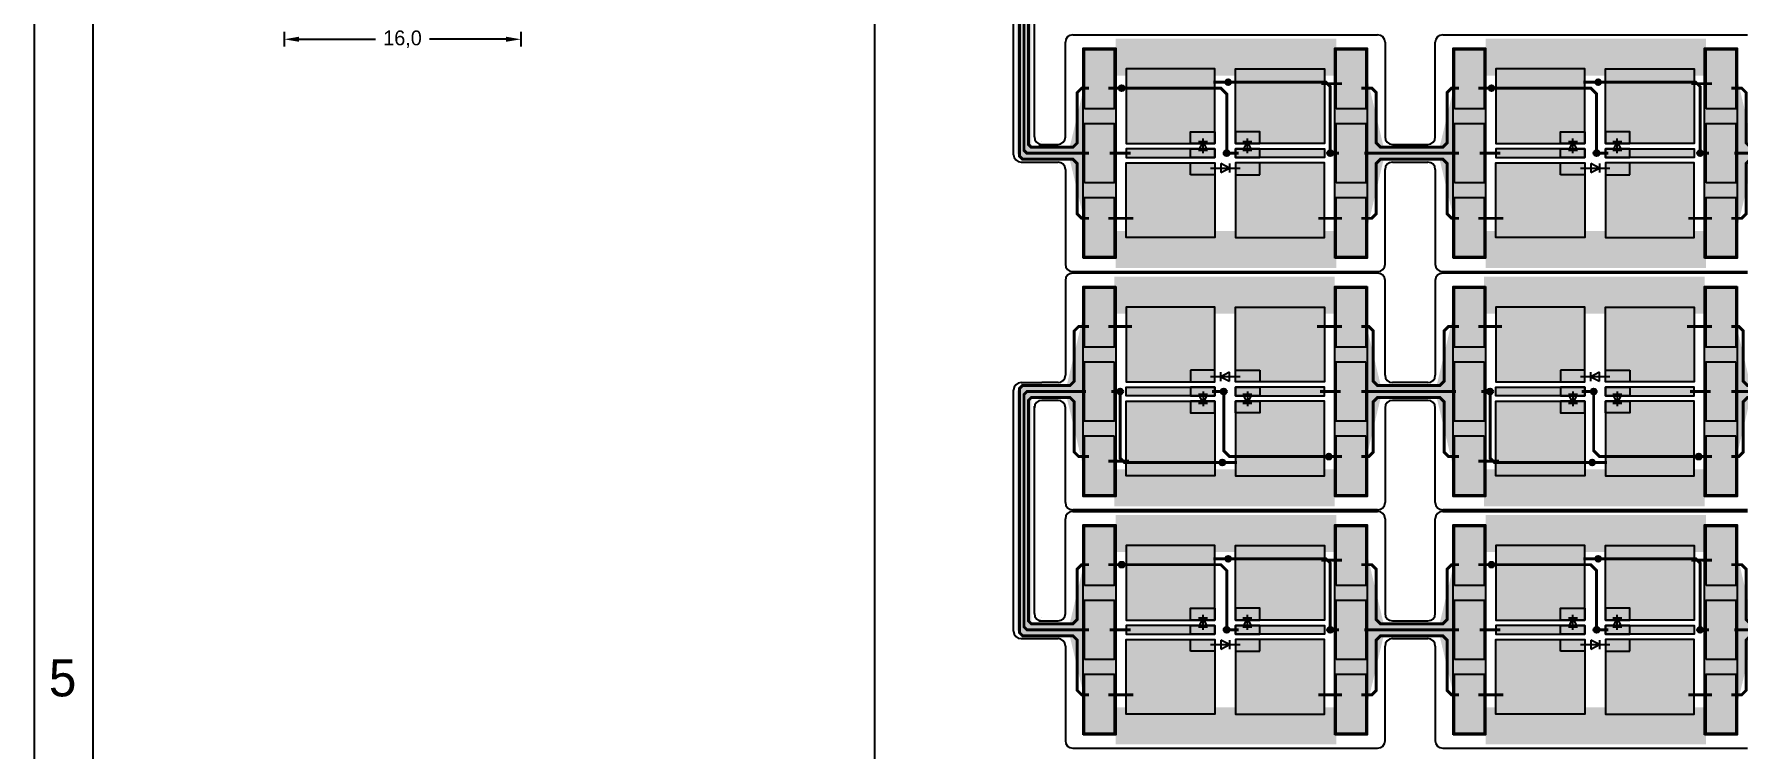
# Model space of a CAD drawing. Extents: x 1822 to 2392, y 725 to 1125.
# Drawn here: x 1822.2 to 1937.3, y 917.7 to 966 of the extents above; entities that cross this region are included whole.
import ezdxf

# ---------------------------------------------------------------- set-up
doc = ezdxf.new("R2010")
doc.units = 0
doc.header["$LTSCALE"] = 0.2
doc.layers.get('0').update_dxf_attribs({"linetype": 'CONTINUOUS'})
doc.layers.get('Defpoints').update_dxf_attribs({"linetype": 'CONTINUOUS'})
for name, color, linetype in [('Bemassung', 5, 'CONTINUOUS'), ('BS', 1, 'CONTINUOUS'), ('Durchsteiger', 3, 'CONTINUOUS'), ('LED', 7, 'CONTINUOUS'), ('LS', 5, 'CONTINUOUS'), ('Rand', 6, 'CONTINUOUS')]:
    doc.layers.add(name, color=color, linetype=linetype)
doc.dimstyles.get("Standard").update_dxf_attribs({"dimtxt": 1, "dimasz": 1, "dimexe": 0.5, "dimexo": 0.2, "dimgap": 0.5, "dimtad": 0, "dimdec": 1, "dimzin": 0, "dimtxsty": 'Standard', "dimcen": 0.2, "dimadec": 1, "dimazin": 0, "dimtfac": 1, "dimtdec": 1, "dimtofl": 0, "dimtmove": 0, "dimatfit": 3, "dimfxl": 0, "dimtolj": 1, "dimtzin": 0, "dimarcsym": 0})

# ---------------------------------------------------------------- blocks, each defined once
blk = doc.blocks.new('*D15')
at = {"layer": 'Bemassung', "color": 0, "lineweight": -2}
for p, q in [((1839.1, 966.1), (1839.1, 965.1)), ((1840.1, 965.6), (1845.27, 965.6)), ((1854.1, 965.6), (1848.93, 965.6)), ((1855.1, 966.1), (1855.1, 965.1))]:
    blk.add_line(p, q, dxfattribs=at)
at = {"layer": 'Bemassung', "color": 0}
for points in [[(1840.1, 965.77), (1840.1, 965.43), (1839.1, 965.6)], [(1854.1, 965.77), (1854.1, 965.43), (1855.1, 965.6)]]:
    blk.add_solid(points, dxfattribs=at)
at = {"layer": 'Defpoints', "color": 0}
for p in [(1839.1, 966.3), (1855.1, 966.3), (1855.1, 965.6)]:
    blk.add_point(p, dxfattribs=at)
at = {"layer": 'Bemassung', "color": 0, "insert": (1847.1, 965.6), "char_height": 1, "attachment_point": 5}
blk.add_mtext('\\A1;16,0', dxfattribs=at)
blk = doc.blocks.new('A2Q')
blk.add_line((4, 4), (4, 400))
blk.add_lwpolyline([(0, 0), (570, 0), (570, 400), (0, 400)], close=True)
blk.add_text('5', height=2.5).set_placement((1, 196))

msp = doc.modelspace()

# ---------------------------------------------------------------- hatches: boundary and pattern name
at = {"layer": 'BS'}
h = msp.add_hatch(color=256, dxfattribs=at)
h.paths.add_polyline_path([(1895.2, 964.9), (1893.2, 964.9), (1893.2, 960.9), (1895.2, 960.9)])
h.paths.add_polyline_path([(1895.2, 959.9), (1893.2, 959.9), (1893.2, 955.9), (1895.2, 955.9)])
h.paths.add_polyline_path([(1895.2, 954.9), (1893.2, 954.9), (1893.2, 950.9), (1895.2, 950.9)])
h = msp.add_hatch(color=256, dxfattribs=at)
h.paths.add_polyline_path([(1912.2, 964.9), (1910.2, 964.9), (1910.2, 960.9), (1912.2, 960.9)])
h.paths.add_polyline_path([(1912.2, 959.9), (1910.2, 959.9), (1910.2, 955.9), (1912.2, 955.9)])
h.paths.add_polyline_path([(1912.2, 954.9), (1910.2, 954.9), (1910.2, 950.9), (1912.2, 950.9)])
h = msp.add_hatch(color=256, dxfattribs=at)
h.paths.add_polyline_path([(1920.2, 964.9), (1918.2, 964.9), (1918.2, 960.9), (1920.2, 960.9)])
h.paths.add_polyline_path([(1920.2, 959.9), (1918.2, 959.9), (1918.2, 955.9), (1920.2, 955.9)])
h.paths.add_polyline_path([(1920.2, 954.9), (1918.2, 954.9), (1918.2, 950.9), (1920.2, 950.9)])
h = msp.add_hatch(color=256, dxfattribs=at)
h.paths.add_polyline_path([(1937.2, 964.9), (1935.2, 964.9), (1935.2, 960.9), (1937.2, 960.9)])
h.paths.add_polyline_path([(1937.2, 959.9), (1935.2, 959.9), (1935.2, 955.9), (1937.2, 955.9)])
h.paths.add_polyline_path([(1937.2, 954.9), (1935.2, 954.9), (1935.2, 950.9), (1937.2, 950.9)])
h = msp.add_hatch(color=256, dxfattribs=at)
h.paths.add_polyline_path([(1896, 963.6), (1896, 958.55), (1900.35, 958.55), (1900.35, 959.35), (1902, 959.35), (1902, 963.6)])
h.paths.add_polyline_path([(1896, 958.2), (1896, 957.6), (1900.35, 957.6), (1900.35, 958.2)])
h.paths.add_polyline_path([(1896, 957.25), (1896, 952.2), (1902, 952.2), (1902, 956.45), (1900.35, 956.45), (1900.35, 957.25)])
h.paths.add_polyline_path([(1905.05, 957.25), (1905.05, 956.45), (1903.4, 956.45), (1903.4, 952.2), (1909.4, 952.2), (1909.4, 957.25)])
h.paths.add_polyline_path([(1905.05, 958.2), (1905.05, 957.6), (1909.4, 957.6), (1909.4, 958.2)])
h.paths.add_polyline_path([(1903.4, 963.6), (1903.4, 959.35), (1905.05, 959.35), (1905.05, 958.55), (1909.4, 958.55), (1909.4, 963.6)])
h.paths.add_polyline_path([(1903.4, 959.35), (1903.4, 958.55), (1904.12, 958.55), (1904.2, 958.7), (1904.28, 958.55), (1905.05, 958.55), (1905.05, 959.35)], flags=17)
h.paths.add_polyline_path([(1903.4, 958.2), (1903.4, 957.6), (1905.05, 957.6), (1905.05, 958.2), (1904.45, 958.2), (1904.5, 958.1), (1903.9, 958.1), (1903.95, 958.2)])
h.paths.add_polyline_path([(1903.4, 957.25), (1903.4, 956.45), (1905.05, 956.45), (1905.05, 957.25)], flags=17)
h.paths.add_polyline_path([(1900.35, 957.25), (1900.35, 956.45), (1902, 956.45), (1902, 957.25)], flags=16)
h.paths.add_polyline_path([(1900.35, 958.2), (1900.35, 957.6), (1902, 957.6), (1902, 958.2), (1901.45, 958.2), (1901.5, 958.1), (1900.9, 958.1), (1900.95, 958.2)])
h.paths.add_polyline_path([(1900.35, 959.35), (1900.35, 958.55), (1901.12, 958.55), (1901.2, 958.7), (1901.28, 958.55), (1902, 958.55), (1902, 959.35)], flags=17)
h = msp.add_hatch(color=256, dxfattribs=at)
h.paths.add_polyline_path([(1921, 963.6), (1921, 958.55), (1925.35, 958.55), (1925.35, 959.35), (1927, 959.35), (1927, 963.6)])
h.paths.add_polyline_path([(1921, 958.2), (1921, 957.6), (1925.35, 957.6), (1925.35, 958.2)])
h.paths.add_polyline_path([(1921, 957.25), (1921, 952.2), (1927, 952.2), (1927, 956.45), (1925.35, 956.45), (1925.35, 957.25)])
h.paths.add_polyline_path([(1930.05, 957.25), (1930.05, 956.45), (1928.4, 956.45), (1928.4, 952.2), (1934.4, 952.2), (1934.4, 957.25)])
h.paths.add_polyline_path([(1930.05, 958.2), (1930.05, 957.6), (1934.4, 957.6), (1934.4, 958.2)])
h.paths.add_polyline_path([(1928.4, 963.6), (1928.4, 959.35), (1930.05, 959.35), (1930.05, 958.55), (1934.4, 958.55), (1934.4, 963.6)])
h.paths.add_polyline_path([(1928.4, 959.35), (1928.4, 958.55), (1929.12, 958.55), (1929.2, 958.7), (1929.28, 958.55), (1930.05, 958.55), (1930.05, 959.35)], flags=17)
h.paths.add_polyline_path([(1928.4, 958.2), (1928.4, 957.6), (1930.05, 957.6), (1930.05, 958.2), (1929.45, 958.2), (1929.5, 958.1), (1928.9, 958.1), (1928.95, 958.2)])
h.paths.add_polyline_path([(1928.4, 957.25), (1928.4, 956.45), (1930.05, 956.45), (1930.05, 957.25)], flags=17)
h.paths.add_polyline_path([(1925.35, 957.25), (1925.35, 956.45), (1927, 956.45), (1927, 957.25)], flags=16)
h.paths.add_polyline_path([(1925.35, 958.2), (1925.35, 957.6), (1927, 957.6), (1927, 958.2), (1926.45, 958.2), (1926.5, 958.1), (1925.9, 958.1), (1925.95, 958.2)])
h.paths.add_polyline_path([(1925.35, 959.35), (1925.35, 958.55), (1926.12, 958.55), (1926.2, 958.7), (1926.28, 958.55), (1927, 958.55), (1927, 959.35)], flags=17)
h = msp.add_hatch(color=256, dxfattribs=at)
h.paths.add_polyline_path([(1893.2, 934.8), (1895.2, 934.8), (1895.2, 938.8), (1893.2, 938.8)])
h.paths.add_polyline_path([(1893.2, 939.8), (1895.2, 939.8), (1895.2, 943.8), (1893.2, 943.8)])
h.paths.add_polyline_path([(1893.2, 944.8), (1895.2, 944.8), (1895.2, 948.8), (1893.2, 948.8)])
h = msp.add_hatch(color=256, dxfattribs=at)
h.paths.add_polyline_path([(1910.2, 934.8), (1912.2, 934.8), (1912.2, 938.8), (1910.2, 938.8)])
h.paths.add_polyline_path([(1910.2, 939.8), (1912.2, 939.8), (1912.2, 943.8), (1910.2, 943.8)])
h.paths.add_polyline_path([(1910.2, 944.8), (1912.2, 944.8), (1912.2, 948.8), (1910.2, 948.8)])
h = msp.add_hatch(color=256, dxfattribs=at)
h.paths.add_polyline_path([(1918.2, 934.8), (1920.2, 934.8), (1920.2, 938.8), (1918.2, 938.8)])
h.paths.add_polyline_path([(1918.2, 939.8), (1920.2, 939.8), (1920.2, 943.8), (1918.2, 943.8)])
h.paths.add_polyline_path([(1918.2, 944.8), (1920.2, 944.8), (1920.2, 948.8), (1918.2, 948.8)])
h = msp.add_hatch(color=256, dxfattribs=at)
h.paths.add_polyline_path([(1935.2, 934.8), (1937.2, 934.8), (1937.2, 938.8), (1935.2, 938.8)])
h.paths.add_polyline_path([(1935.2, 939.8), (1937.2, 939.8), (1937.2, 943.8), (1935.2, 943.8)])
h.paths.add_polyline_path([(1935.2, 944.8), (1937.2, 944.8), (1937.2, 948.8), (1935.2, 948.8)])
h = msp.add_hatch(color=256, dxfattribs=at)
h.paths.add_polyline_path([(1909.4, 936.1), (1909.4, 941.15), (1905.05, 941.15), (1905.05, 940.35), (1903.4, 940.35), (1903.4, 936.1)])
h.paths.add_polyline_path([(1909.4, 941.5), (1909.4, 942.1), (1905.05, 942.1), (1905.05, 941.5)])
h.paths.add_polyline_path([(1909.4, 942.45), (1909.4, 947.5), (1903.4, 947.5), (1903.4, 943.25), (1905.05, 943.25), (1905.05, 942.45)])
h.paths.add_polyline_path([(1900.35, 942.45), (1900.35, 943.25), (1902, 943.25), (1902, 947.5), (1896, 947.5), (1896, 942.45)])
h.paths.add_polyline_path([(1900.35, 941.5), (1900.35, 942.1), (1896, 942.1), (1896, 941.5)])
h.paths.add_polyline_path([(1902, 936.1), (1902, 940.35), (1900.35, 940.35), (1900.35, 941.15), (1896, 941.15), (1896, 936.1)])
h.paths.add_polyline_path([(1902, 940.35), (1902, 941.15), (1901.28, 941.15), (1901.2, 941), (1901.12, 941.15), (1900.35, 941.15), (1900.35, 940.35)], flags=17)
h.paths.add_polyline_path([(1902, 941.5), (1902, 942.1), (1900.35, 942.1), (1900.35, 941.5), (1900.95, 941.5), (1900.9, 941.6), (1901.5, 941.6), (1901.45, 941.5)])
h.paths.add_polyline_path([(1902, 942.45), (1902, 943.25), (1900.35, 943.25), (1900.35, 942.45)], flags=17)
h.paths.add_polyline_path([(1905.05, 942.45), (1905.05, 943.25), (1903.4, 943.25), (1903.4, 942.45)], flags=16)
h.paths.add_polyline_path([(1905.05, 941.5), (1905.05, 942.1), (1903.4, 942.1), (1903.4, 941.5), (1903.95, 941.5), (1903.9, 941.6), (1904.5, 941.6), (1904.45, 941.5)])
h.paths.add_polyline_path([(1905.05, 940.35), (1905.05, 941.15), (1904.28, 941.15), (1904.2, 941), (1904.12, 941.15), (1903.4, 941.15), (1903.4, 940.35)], flags=17)
h = msp.add_hatch(color=256, dxfattribs=at)
h.paths.add_polyline_path([(1934.4, 936.1), (1934.4, 941.15), (1930.05, 941.15), (1930.05, 940.35), (1928.4, 940.35), (1928.4, 936.1)])
h.paths.add_polyline_path([(1934.4, 941.5), (1934.4, 942.1), (1930.05, 942.1), (1930.05, 941.5)])
h.paths.add_polyline_path([(1934.4, 942.45), (1934.4, 947.5), (1928.4, 947.5), (1928.4, 943.25), (1930.05, 943.25), (1930.05, 942.45)])
h.paths.add_polyline_path([(1925.35, 942.45), (1925.35, 943.25), (1927, 943.25), (1927, 947.5), (1921, 947.5), (1921, 942.45)])
h.paths.add_polyline_path([(1925.35, 941.5), (1925.35, 942.1), (1921, 942.1), (1921, 941.5)])
h.paths.add_polyline_path([(1927, 936.1), (1927, 940.35), (1925.35, 940.35), (1925.35, 941.15), (1921, 941.15), (1921, 936.1)])
h.paths.add_polyline_path([(1927, 940.35), (1927, 941.15), (1926.28, 941.15), (1926.2, 941), (1926.12, 941.15), (1925.35, 941.15), (1925.35, 940.35)], flags=17)
h.paths.add_polyline_path([(1927, 941.5), (1927, 942.1), (1925.35, 942.1), (1925.35, 941.5), (1925.95, 941.5), (1925.9, 941.6), (1926.5, 941.6), (1926.45, 941.5)])
h.paths.add_polyline_path([(1927, 942.45), (1927, 943.25), (1925.35, 943.25), (1925.35, 942.45)], flags=17)
h.paths.add_polyline_path([(1930.05, 942.45), (1930.05, 943.25), (1928.4, 943.25), (1928.4, 942.45)], flags=16)
h.paths.add_polyline_path([(1930.05, 941.5), (1930.05, 942.1), (1928.4, 942.1), (1928.4, 941.5), (1928.95, 941.5), (1928.9, 941.6), (1929.5, 941.6), (1929.45, 941.5)])
h.paths.add_polyline_path([(1930.05, 940.35), (1930.05, 941.15), (1929.28, 941.15), (1929.2, 941), (1929.12, 941.15), (1928.4, 941.15), (1928.4, 940.35)], flags=17)
h = msp.add_hatch(color=256, dxfattribs=at)
h.paths.add_polyline_path([(1895.2, 932.7), (1893.2, 932.7), (1893.2, 928.7), (1895.2, 928.7)])
h.paths.add_polyline_path([(1895.2, 927.7), (1893.2, 927.7), (1893.2, 923.7), (1895.2, 923.7)])
h.paths.add_polyline_path([(1895.2, 922.7), (1893.2, 922.7), (1893.2, 918.7), (1895.2, 918.7)])
h = msp.add_hatch(color=256, dxfattribs=at)
h.paths.add_polyline_path([(1912.2, 932.7), (1910.2, 932.7), (1910.2, 928.7), (1912.2, 928.7)])
h.paths.add_polyline_path([(1912.2, 927.7), (1910.2, 927.7), (1910.2, 923.7), (1912.2, 923.7)])
h.paths.add_polyline_path([(1912.2, 922.7), (1910.2, 922.7), (1910.2, 918.7), (1912.2, 918.7)])
h = msp.add_hatch(color=256, dxfattribs=at)
h.paths.add_polyline_path([(1920.2, 932.7), (1918.2, 932.7), (1918.2, 928.7), (1920.2, 928.7)])
h.paths.add_polyline_path([(1920.2, 927.7), (1918.2, 927.7), (1918.2, 923.7), (1920.2, 923.7)])
h.paths.add_polyline_path([(1920.2, 922.7), (1918.2, 922.7), (1918.2, 918.7), (1920.2, 918.7)])
h = msp.add_hatch(color=256, dxfattribs=at)
h.paths.add_polyline_path([(1937.2, 932.7), (1935.2, 932.7), (1935.2, 928.7), (1937.2, 928.7)])
h.paths.add_polyline_path([(1937.2, 927.7), (1935.2, 927.7), (1935.2, 923.7), (1937.2, 923.7)])
h.paths.add_polyline_path([(1937.2, 922.7), (1935.2, 922.7), (1935.2, 918.7), (1937.2, 918.7)])
h = msp.add_hatch(color=256, dxfattribs=at)
h.paths.add_polyline_path([(1896, 931.4), (1896, 926.35), (1900.35, 926.35), (1900.35, 927.15), (1902, 927.15), (1902, 931.4)])
h.paths.add_polyline_path([(1896, 926), (1896, 925.4), (1900.35, 925.4), (1900.35, 926)])
h.paths.add_polyline_path([(1896, 925.05), (1896, 920), (1902, 920), (1902, 924.25), (1900.35, 924.25), (1900.35, 925.05)])
h.paths.add_polyline_path([(1905.05, 925.05), (1905.05, 924.25), (1903.4, 924.25), (1903.4, 920), (1909.4, 920), (1909.4, 925.05)])
h.paths.add_polyline_path([(1905.05, 926), (1905.05, 925.4), (1909.4, 925.4), (1909.4, 926)])
h.paths.add_polyline_path([(1903.4, 931.4), (1903.4, 927.15), (1905.05, 927.15), (1905.05, 926.35), (1909.4, 926.35), (1909.4, 931.4)])
h.paths.add_polyline_path([(1903.4, 927.15), (1903.4, 926.35), (1904.12, 926.35), (1904.2, 926.5), (1904.28, 926.35), (1905.05, 926.35), (1905.05, 927.15)], flags=17)
h.paths.add_polyline_path([(1903.4, 926), (1903.4, 925.4), (1905.05, 925.4), (1905.05, 926), (1904.45, 926), (1904.5, 925.9), (1903.9, 925.9), (1903.95, 926)])
h.paths.add_polyline_path([(1903.4, 925.05), (1903.4, 924.25), (1905.05, 924.25), (1905.05, 925.05)], flags=17)
h.paths.add_polyline_path([(1900.35, 925.05), (1900.35, 924.25), (1902, 924.25), (1902, 925.05)], flags=16)
h.paths.add_polyline_path([(1900.35, 926), (1900.35, 925.4), (1902, 925.4), (1902, 926), (1901.45, 926), (1901.5, 925.9), (1900.9, 925.9), (1900.95, 926)])
h.paths.add_polyline_path([(1900.35, 927.15), (1900.35, 926.35), (1901.12, 926.35), (1901.2, 926.5), (1901.28, 926.35), (1902, 926.35), (1902, 927.15)], flags=17)
h = msp.add_hatch(color=256, dxfattribs=at)
h.paths.add_polyline_path([(1921, 931.4), (1921, 926.35), (1925.35, 926.35), (1925.35, 927.15), (1927, 927.15), (1927, 931.4)])
h.paths.add_polyline_path([(1921, 926), (1921, 925.4), (1925.35, 925.4), (1925.35, 926)])
h.paths.add_polyline_path([(1921, 925.05), (1921, 920), (1927, 920), (1927, 924.25), (1925.35, 924.25), (1925.35, 925.05)])
h.paths.add_polyline_path([(1930.05, 925.05), (1930.05, 924.25), (1928.4, 924.25), (1928.4, 920), (1934.4, 920), (1934.4, 925.05)])
h.paths.add_polyline_path([(1930.05, 926), (1930.05, 925.4), (1934.4, 925.4), (1934.4, 926)])
h.paths.add_polyline_path([(1928.4, 931.4), (1928.4, 927.15), (1930.05, 927.15), (1930.05, 926.35), (1934.4, 926.35), (1934.4, 931.4)])
h.paths.add_polyline_path([(1928.4, 927.15), (1928.4, 926.35), (1929.12, 926.35), (1929.2, 926.5), (1929.28, 926.35), (1930.05, 926.35), (1930.05, 927.15)], flags=17)
h.paths.add_polyline_path([(1928.4, 926), (1928.4, 925.4), (1930.05, 925.4), (1930.05, 926), (1929.45, 926), (1929.5, 925.9), (1928.9, 925.9), (1928.95, 926)])
h.paths.add_polyline_path([(1928.4, 925.05), (1928.4, 924.25), (1930.05, 924.25), (1930.05, 925.05)], flags=17)
h.paths.add_polyline_path([(1925.35, 925.05), (1925.35, 924.25), (1927, 924.25), (1927, 925.05)], flags=16)
h.paths.add_polyline_path([(1925.35, 926), (1925.35, 925.4), (1927, 925.4), (1927, 926), (1926.45, 926), (1926.5, 925.9), (1925.9, 925.9), (1925.95, 926)])
h.paths.add_polyline_path([(1925.35, 927.15), (1925.35, 926.35), (1926.12, 926.35), (1926.2, 926.5), (1926.28, 926.35), (1927, 926.35), (1927, 927.15)], flags=17)
at = {"layer": 'Durchsteiger'}
for points in [[(1902.9, 962.9, 1), (1902.9, 962.5, 1)], [(1927.9, 962.9, 1), (1927.9, 962.5, 1)], [(1895.7, 962.5, 1), (1895.7, 962.1, 1)], [(1920.7, 962.5, 1), (1920.7, 962.1, 1)], [(1902.8, 958.1, 1), (1902.8, 957.7, 1)], [(1909.8, 958.1, 1), (1909.8, 957.7, 1)], [(1927.8, 958.1, 1), (1927.8, 957.7, 1)], [(1934.8, 958.1, 1), (1934.8, 957.7, 1)], [(1895.6, 941.6, 1), (1895.6, 942, 1)], [(1902.6, 941.6, 1), (1902.6, 942, 1)], [(1920.6, 941.6, 1), (1920.6, 942, 1)], [(1927.6, 941.6, 1), (1927.6, 942, 1)], [(1909.7, 937.2, 1), (1909.7, 937.6, 1)], [(1934.7, 937.2, 1), (1934.7, 937.6, 1)], [(1902.5, 936.8, 1), (1902.5, 937.2, 1)], [(1927.5, 936.8, 1), (1927.5, 937.2, 1)], [(1902.9, 930.7, 1), (1902.9, 930.3, 1)], [(1927.9, 930.7, 1), (1927.9, 930.3, 1)], [(1895.7, 930.3, 1), (1895.7, 929.9, 1)], [(1920.7, 930.3, 1), (1920.7, 929.9, 1)], [(1902.8, 925.9, 1), (1902.8, 925.5, 1)], [(1909.8, 925.9, 1), (1909.8, 925.5, 1)], [(1927.8, 925.9, 1), (1927.8, 925.5, 1)], [(1934.8, 925.9, 1), (1934.8, 925.5, 1)]]:
    msp.add_hatch(color=256, dxfattribs=at).paths.add_polyline_path(points)
at = {"layer": 'LS'}
for points in [[(1895.3, 965), (1893.1, 965), (1893.1, 950.8), (1895.3, 950.8)], [(1912.3, 965), (1910.1, 965), (1910.1, 950.8), (1912.3, 950.8)], [(1920.3, 965), (1918.1, 965), (1918.1, 950.8), (1920.3, 950.8)], [(1937.3, 965), (1935.1, 965), (1935.1, 950.8), (1937.3, 950.8)], [(1895.3, 948.9), (1893.1, 948.9), (1893.1, 934.7), (1895.3, 934.7)], [(1912.3, 948.9), (1910.1, 948.9), (1910.1, 934.7), (1912.3, 934.7)], [(1920.3, 948.9), (1918.1, 948.9), (1918.1, 934.7), (1920.3, 934.7)], [(1937.3, 948.9), (1935.1, 948.9), (1935.1, 934.7), (1937.3, 934.7)], [(1895.3, 932.8), (1893.1, 932.8), (1893.1, 918.6), (1895.3, 918.6)], [(1912.3, 932.8), (1910.1, 932.8), (1910.1, 918.6), (1912.3, 918.6)], [(1920.3, 932.8), (1918.1, 932.8), (1918.1, 918.6), (1920.3, 918.6)], [(1937.3, 932.8), (1935.1, 932.8), (1935.1, 918.6), (1937.3, 918.6)]]:
    msp.add_hatch(color=256, dxfattribs=at).paths.add_polyline_path(points)

# ---------------------------------------------------------------- linework, layer by layer
at = {"layer": 'BS'}
for p, q in [((1902.6, 957.9), (1902.8, 957.9)), ((1902.7, 957.8), (1902.7, 958)), ((1927.6, 957.9), (1927.8, 957.9)), ((1927.7, 957.8), (1927.7, 958)), ((1902.8, 941.8), (1902.6, 941.8)), ((1902.7, 941.9), (1902.7, 941.7)), ((1927.8, 941.8), (1927.6, 941.8)), ((1927.7, 941.9), (1927.7, 941.7)), ((1902.6, 925.7), (1902.8, 925.7)), ((1902.7, 925.6), (1902.7, 925.8)), ((1927.6, 925.7), (1927.8, 925.7)), ((1927.7, 925.6), (1927.7, 925.8))]:
    msp.add_line(p, q, dxfattribs=at)
at = {"layer": 'BS', "const_width": 0.2}
for points in [[(1890.3, 957.5), (1889, 957.5), (1888.8, 957.7), (1888.8, 974.2), (1889, 974.4), (1890.3, 974.4)], [(1890.3, 957.9), (1889.3, 957.9), (1889.1, 958.1), (1889.1, 973.8), (1889.3, 974), (1890.3, 974)], [(1890.3, 958.3), (1889.6, 958.3), (1889.4, 958.5), (1889.4, 973.4), (1889.6, 973.6), (1890.3, 973.6)], [(1901.9, 962.7), (1902.8, 962.7)], [(1909.2, 962.6), (1910.6, 962.6)], [(1926.9, 962.7), (1927.8, 962.7)], [(1934.2, 962.6), (1935.6, 962.6)], [(1890.1, 958.3), (1892.4, 958.3), (1892.7, 958.6), (1892.7, 962), (1893, 962.3), (1893.5, 962.3)], [(1895.6, 962.3), (1894.8, 962.3)], [(1911.9, 962.3), (1912.6, 962.3), (1912.9, 962), (1912.9, 958.6), (1913.2, 958.3), (1915.1, 958.3)], [(1915.1, 958.3), (1917.4, 958.3), (1917.7, 958.6), (1917.7, 962), (1918, 962.3), (1918.5, 962.3)], [(1920.6, 962.3), (1919.8, 962.3)], [(1936.9, 962.3), (1937.6, 962.3), (1937.9, 962), (1937.9, 958.6), (1938.2, 958.3), (1940.1, 958.3)], [(1890.1, 957.9), (1893.5, 957.9)], [(1890.1, 957.5), (1892.4, 957.5), (1892.7, 957.2), (1892.7, 953.8), (1893, 953.5), (1893.5, 953.5)], [(1894.9, 957.9), (1896.3, 957.9)], [(1902.9, 957.9), (1903.6, 957.9)], [(1909.9, 957.9), (1910.4, 957.9)], [(1911.9, 953.5), (1912.6, 953.5), (1912.9, 953.8), (1912.9, 957.2), (1913.2, 957.5), (1915.1, 957.5)], [(1912.1, 957.9), (1915.1, 957.9)], [(1915.1, 957.9), (1918.5, 957.9)], [(1915.1, 957.5), (1917.4, 957.5), (1917.7, 957.2), (1917.7, 953.8), (1918, 953.5), (1918.5, 953.5)], [(1919.9, 957.9), (1921.3, 957.9)], [(1927.9, 957.9), (1928.6, 957.9)], [(1934.9, 957.9), (1935.4, 957.9)], [(1936.9, 953.5), (1937.6, 953.5), (1937.9, 953.8), (1937.9, 957.2), (1938.2, 957.5), (1940.1, 957.5)], [(1937.1, 957.9), (1940.1, 957.9)], [(1894.8, 953.5), (1896.5, 953.5)], [(1909, 953.5), (1910.6, 953.5)], [(1919.8, 953.5), (1921.5, 953.5)], [(1934, 953.5), (1935.6, 953.5)], [(1893.5, 946.2), (1892.8, 946.2), (1892.5, 945.9), (1892.5, 942.5), (1892.2, 942.2), (1890.3, 942.2)], [(1896.4, 946.2), (1894.8, 946.2)], [(1910.6, 946.2), (1908.9, 946.2)], [(1915.3, 942.2), (1913, 942.2), (1912.7, 942.5), (1912.7, 945.9), (1912.4, 946.2), (1911.9, 946.2)], [(1918.5, 946.2), (1917.8, 946.2), (1917.5, 945.9), (1917.5, 942.5), (1917.2, 942.2), (1915.3, 942.2)], [(1921.4, 946.2), (1919.8, 946.2)], [(1935.6, 946.2), (1933.9, 946.2)], [(1940.3, 942.2), (1938, 942.2), (1937.7, 942.5), (1937.7, 945.9), (1937.4, 946.2), (1936.9, 946.2)], [(1890.3, 925.3), (1889, 925.3), (1888.8, 925.5), (1888.8, 942), (1889, 942.2), (1890.3, 942.2)], [(1890.3, 925.7), (1889.3, 925.7), (1889.1, 925.9), (1889.1, 941.6), (1889.3, 941.8), (1890.3, 941.8)], [(1890.3, 926.1), (1889.6, 926.1), (1889.4, 926.3), (1889.4, 941.2), (1889.6, 941.4), (1890.3, 941.4)], [(1893.3, 941.8), (1890.3, 941.8)], [(1893.5, 937.4), (1892.8, 937.4), (1892.5, 937.7), (1892.5, 941.1), (1892.2, 941.4), (1890.3, 941.4)], [(1895.5, 941.8), (1895, 941.8)], [(1902.5, 941.8), (1901.8, 941.8)], [(1910.5, 941.8), (1909.1, 941.8)], [(1915.3, 941.8), (1911.9, 941.8)], [(1915.3, 941.4), (1913, 941.4), (1912.7, 941.1), (1912.7, 937.7), (1912.4, 937.4), (1911.9, 937.4)], [(1918.3, 941.8), (1915.3, 941.8)], [(1918.5, 937.4), (1917.8, 937.4), (1917.5, 937.7), (1917.5, 941.1), (1917.2, 941.4), (1915.3, 941.4)], [(1920.5, 941.8), (1920, 941.8)], [(1927.5, 941.8), (1926.8, 941.8)], [(1935.5, 941.8), (1934.1, 941.8)], [(1940.3, 941.8), (1936.9, 941.8)], [(1940.3, 941.4), (1938, 941.4), (1937.7, 941.1), (1937.7, 937.7), (1937.4, 937.4), (1936.9, 937.4)], [(1909.8, 937.4), (1910.6, 937.4)], [(1934.8, 937.4), (1935.6, 937.4)], [(1896.2, 937.1), (1894.8, 937.1)], [(1903.5, 937), (1902.6, 937)], [(1921.2, 937.1), (1919.8, 937.1)], [(1928.5, 937), (1927.6, 937)], [(1901.9, 930.5), (1902.8, 930.5)], [(1909.2, 930.4), (1910.6, 930.4)], [(1926.9, 930.5), (1927.8, 930.5)], [(1934.2, 930.4), (1935.6, 930.4)], [(1890.1, 926.1), (1892.4, 926.1), (1892.7, 926.4), (1892.7, 929.8), (1893, 930.1), (1893.5, 930.1)], [(1895.6, 930.1), (1894.8, 930.1)], [(1911.9, 930.1), (1912.6, 930.1), (1912.9, 929.8), (1912.9, 926.4), (1913.2, 926.1), (1915.1, 926.1)], [(1915.1, 926.1), (1917.4, 926.1), (1917.7, 926.4), (1917.7, 929.8), (1918, 930.1), (1918.5, 930.1)], [(1920.6, 930.1), (1919.8, 930.1)], [(1936.9, 930.1), (1937.6, 930.1), (1937.9, 929.8), (1937.9, 926.4), (1938.2, 926.1), (1940.1, 926.1)], [(1890.1, 925.7), (1893.5, 925.7)], [(1890.1, 925.3), (1892.4, 925.3), (1892.7, 925), (1892.7, 921.6), (1893, 921.3), (1893.5, 921.3)], [(1894.9, 925.7), (1896.3, 925.7)], [(1902.9, 925.7), (1903.6, 925.7)], [(1909.9, 925.7), (1910.4, 925.7)], [(1911.9, 921.3), (1912.6, 921.3), (1912.9, 921.6), (1912.9, 925), (1913.2, 925.3), (1915.1, 925.3)], [(1912.1, 925.7), (1915.1, 925.7)], [(1915.1, 925.7), (1918.5, 925.7)], [(1915.1, 925.3), (1917.4, 925.3), (1917.7, 925), (1917.7, 921.6), (1918, 921.3), (1918.5, 921.3)], [(1919.9, 925.7), (1921.3, 925.7)], [(1927.9, 925.7), (1928.6, 925.7)], [(1934.9, 925.7), (1935.4, 925.7)], [(1936.9, 921.3), (1937.6, 921.3), (1937.9, 921.6), (1937.9, 925), (1938.2, 925.3), (1940.1, 925.3)], [(1937.1, 925.7), (1940.1, 925.7)], [(1894.8, 921.3), (1896.5, 921.3)], [(1909, 921.3), (1910.6, 921.3)], [(1919.8, 921.3), (1921.5, 921.3)], [(1934, 921.3), (1935.6, 921.3)]]:
    msp.add_lwpolyline(points, dxfattribs=at)
at = {"layer": 'BS'}
for points in [[(1893.2, 960.9), (1893.2, 964.9), (1895.2, 964.9), (1895.2, 960.9)], [(1910.2, 960.9), (1910.2, 964.9), (1912.2, 964.9), (1912.2, 960.9)], [(1918.2, 960.9), (1918.2, 964.9), (1920.2, 964.9), (1920.2, 960.9)], [(1935.2, 960.9), (1935.2, 964.9), (1937.2, 964.9), (1937.2, 960.9)], [(1902, 958.55), (1902, 963.6), (1896, 963.6), (1896, 958.55)], [(1903.4, 958.55), (1903.4, 963.6), (1909.4, 963.6), (1909.4, 958.55)], [(1927, 958.55), (1927, 963.6), (1921, 963.6), (1921, 958.55)], [(1928.4, 958.55), (1928.4, 963.6), (1934.4, 963.6), (1934.4, 958.55)], [(1893.2, 955.9), (1893.2, 959.9), (1895.2, 959.9), (1895.2, 955.9)], [(1900.35, 958.55), (1900.35, 959.35), (1902, 959.35), (1902, 958.55)], [(1905.05, 958.55), (1905.05, 959.35), (1903.4, 959.35), (1903.4, 958.55)], [(1910.2, 955.9), (1910.2, 959.9), (1912.2, 959.9), (1912.2, 955.9)], [(1918.2, 955.9), (1918.2, 959.9), (1920.2, 959.9), (1920.2, 955.9)], [(1925.35, 958.55), (1925.35, 959.35), (1927, 959.35), (1927, 958.55)], [(1930.05, 958.55), (1930.05, 959.35), (1928.4, 959.35), (1928.4, 958.55)], [(1935.2, 955.9), (1935.2, 959.9), (1937.2, 959.9), (1937.2, 955.9)], [(1902, 957.6), (1902, 958.2), (1896, 958.2), (1896, 957.6)], [(1900.35, 957.6), (1900.35, 958.2), (1902, 958.2), (1902, 957.6)], [(1905.05, 957.6), (1905.05, 958.2), (1903.4, 958.2), (1903.4, 957.6)], [(1903.4, 957.6), (1903.4, 958.2), (1909.4, 958.2), (1909.4, 957.6)], [(1927, 957.6), (1927, 958.2), (1921, 958.2), (1921, 957.6)], [(1925.35, 957.6), (1925.35, 958.2), (1927, 958.2), (1927, 957.6)], [(1930.05, 957.6), (1930.05, 958.2), (1928.4, 958.2), (1928.4, 957.6)], [(1928.4, 957.6), (1928.4, 958.2), (1934.4, 958.2), (1934.4, 957.6)], [(1902, 957.25), (1902, 952.2), (1896, 952.2), (1896, 957.25)], [(1900.35, 956.45), (1900.35, 957.25), (1902, 957.25), (1902, 956.45)], [(1905.05, 956.45), (1905.05, 957.25), (1903.4, 957.25), (1903.4, 956.45)], [(1903.4, 957.25), (1903.4, 952.2), (1909.4, 952.2), (1909.4, 957.25)], [(1927, 957.25), (1927, 952.2), (1921, 952.2), (1921, 957.25)], [(1925.35, 956.45), (1925.35, 957.25), (1927, 957.25), (1927, 956.45)], [(1930.05, 956.45), (1930.05, 957.25), (1928.4, 957.25), (1928.4, 956.45)], [(1928.4, 957.25), (1928.4, 952.2), (1934.4, 952.2), (1934.4, 957.25)], [(1893.2, 950.9), (1893.2, 954.9), (1895.2, 954.9), (1895.2, 950.9)], [(1910.2, 950.9), (1910.2, 954.9), (1912.2, 954.9), (1912.2, 950.9)], [(1918.2, 950.9), (1918.2, 954.9), (1920.2, 954.9), (1920.2, 950.9)], [(1935.2, 950.9), (1935.2, 954.9), (1937.2, 954.9), (1937.2, 950.9)], [(1895.2, 948.8), (1895.2, 944.8), (1893.2, 944.8), (1893.2, 948.8)], [(1912.2, 948.8), (1912.2, 944.8), (1910.2, 944.8), (1910.2, 948.8)], [(1920.2, 948.8), (1920.2, 944.8), (1918.2, 944.8), (1918.2, 948.8)], [(1937.2, 948.8), (1937.2, 944.8), (1935.2, 944.8), (1935.2, 948.8)], [(1902, 942.45), (1902, 947.5), (1896, 947.5), (1896, 942.45)], [(1903.4, 942.45), (1903.4, 947.5), (1909.4, 947.5), (1909.4, 942.45)], [(1927, 942.45), (1927, 947.5), (1921, 947.5), (1921, 942.45)], [(1928.4, 942.45), (1928.4, 947.5), (1934.4, 947.5), (1934.4, 942.45)], [(1895.2, 943.8), (1895.2, 939.8), (1893.2, 939.8), (1893.2, 943.8)], [(1900.35, 943.25), (1900.35, 942.45), (1902, 942.45), (1902, 943.25)], [(1905.05, 943.25), (1905.05, 942.45), (1903.4, 942.45), (1903.4, 943.25)], [(1912.2, 943.8), (1912.2, 939.8), (1910.2, 939.8), (1910.2, 943.8)], [(1920.2, 943.8), (1920.2, 939.8), (1918.2, 939.8), (1918.2, 943.8)], [(1925.35, 943.25), (1925.35, 942.45), (1927, 942.45), (1927, 943.25)], [(1930.05, 943.25), (1930.05, 942.45), (1928.4, 942.45), (1928.4, 943.25)], [(1937.2, 943.8), (1937.2, 939.8), (1935.2, 939.8), (1935.2, 943.8)], [(1902, 942.1), (1902, 941.5), (1896, 941.5), (1896, 942.1)], [(1900.35, 942.1), (1900.35, 941.5), (1902, 941.5), (1902, 942.1)], [(1905.05, 942.1), (1905.05, 941.5), (1903.4, 941.5), (1903.4, 942.1)], [(1903.4, 942.1), (1903.4, 941.5), (1909.4, 941.5), (1909.4, 942.1)], [(1927, 942.1), (1927, 941.5), (1921, 941.5), (1921, 942.1)], [(1925.35, 942.1), (1925.35, 941.5), (1927, 941.5), (1927, 942.1)], [(1930.05, 942.1), (1930.05, 941.5), (1928.4, 941.5), (1928.4, 942.1)], [(1928.4, 942.1), (1928.4, 941.5), (1934.4, 941.5), (1934.4, 942.1)], [(1902, 941.15), (1902, 936.1), (1896, 936.1), (1896, 941.15)], [(1900.35, 941.15), (1900.35, 940.35), (1902, 940.35), (1902, 941.15)], [(1905.05, 941.15), (1905.05, 940.35), (1903.4, 940.35), (1903.4, 941.15)], [(1903.4, 941.15), (1903.4, 936.1), (1909.4, 936.1), (1909.4, 941.15)], [(1927, 941.15), (1927, 936.1), (1921, 936.1), (1921, 941.15)], [(1925.35, 941.15), (1925.35, 940.35), (1927, 940.35), (1927, 941.15)], [(1930.05, 941.15), (1930.05, 940.35), (1928.4, 940.35), (1928.4, 941.15)], [(1928.4, 941.15), (1928.4, 936.1), (1934.4, 936.1), (1934.4, 941.15)], [(1895.2, 938.8), (1895.2, 934.8), (1893.2, 934.8), (1893.2, 938.8)], [(1912.2, 938.8), (1912.2, 934.8), (1910.2, 934.8), (1910.2, 938.8)], [(1920.2, 938.8), (1920.2, 934.8), (1918.2, 934.8), (1918.2, 938.8)], [(1937.2, 938.8), (1937.2, 934.8), (1935.2, 934.8), (1935.2, 938.8)], [(1893.2, 928.7), (1893.2, 932.7), (1895.2, 932.7), (1895.2, 928.7)], [(1910.2, 928.7), (1910.2, 932.7), (1912.2, 932.7), (1912.2, 928.7)], [(1918.2, 928.7), (1918.2, 932.7), (1920.2, 932.7), (1920.2, 928.7)], [(1935.2, 928.7), (1935.2, 932.7), (1937.2, 932.7), (1937.2, 928.7)], [(1902, 926.35), (1902, 931.4), (1896, 931.4), (1896, 926.35)], [(1903.4, 926.35), (1903.4, 931.4), (1909.4, 931.4), (1909.4, 926.35)], [(1927, 926.35), (1927, 931.4), (1921, 931.4), (1921, 926.35)], [(1928.4, 926.35), (1928.4, 931.4), (1934.4, 931.4), (1934.4, 926.35)], [(1893.2, 923.7), (1893.2, 927.7), (1895.2, 927.7), (1895.2, 923.7)], [(1900.35, 926.35), (1900.35, 927.15), (1902, 927.15), (1902, 926.35)], [(1905.05, 926.35), (1905.05, 927.15), (1903.4, 927.15), (1903.4, 926.35)], [(1910.2, 923.7), (1910.2, 927.7), (1912.2, 927.7), (1912.2, 923.7)], [(1918.2, 923.7), (1918.2, 927.7), (1920.2, 927.7), (1920.2, 923.7)], [(1925.35, 926.35), (1925.35, 927.15), (1927, 927.15), (1927, 926.35)], [(1930.05, 926.35), (1930.05, 927.15), (1928.4, 927.15), (1928.4, 926.35)], [(1935.2, 923.7), (1935.2, 927.7), (1937.2, 927.7), (1937.2, 923.7)], [(1902, 925.4), (1902, 926), (1896, 926), (1896, 925.4)], [(1900.35, 925.4), (1900.35, 926), (1902, 926), (1902, 925.4)], [(1905.05, 925.4), (1905.05, 926), (1903.4, 926), (1903.4, 925.4)], [(1903.4, 925.4), (1903.4, 926), (1909.4, 926), (1909.4, 925.4)], [(1927, 925.4), (1927, 926), (1921, 926), (1921, 925.4)], [(1925.35, 925.4), (1925.35, 926), (1927, 926), (1927, 925.4)], [(1930.05, 925.4), (1930.05, 926), (1928.4, 926), (1928.4, 925.4)], [(1928.4, 925.4), (1928.4, 926), (1934.4, 926), (1934.4, 925.4)], [(1902, 925.05), (1902, 920), (1896, 920), (1896, 925.05)], [(1900.35, 924.25), (1900.35, 925.05), (1902, 925.05), (1902, 924.25)], [(1905.05, 924.25), (1905.05, 925.05), (1903.4, 925.05), (1903.4, 924.25)], [(1903.4, 925.05), (1903.4, 920), (1909.4, 920), (1909.4, 925.05)], [(1927, 925.05), (1927, 920), (1921, 920), (1921, 925.05)], [(1925.35, 924.25), (1925.35, 925.05), (1927, 925.05), (1927, 924.25)], [(1930.05, 924.25), (1930.05, 925.05), (1928.4, 925.05), (1928.4, 924.25)], [(1928.4, 925.05), (1928.4, 920), (1934.4, 920), (1934.4, 925.05)], [(1893.2, 918.7), (1893.2, 922.7), (1895.2, 922.7), (1895.2, 918.7)], [(1910.2, 918.7), (1910.2, 922.7), (1912.2, 922.7), (1912.2, 918.7)], [(1918.2, 918.7), (1918.2, 922.7), (1920.2, 922.7), (1920.2, 918.7)], [(1935.2, 918.7), (1935.2, 922.7), (1937.2, 922.7), (1937.2, 918.7)]]:
    msp.add_lwpolyline(points, close=True, dxfattribs=at)
at = {"layer": 'Durchsteiger'}
for centre in [(1902.9, 962.7), (1927.9, 962.7), (1895.7, 962.3), (1920.7, 962.3), (1902.8, 957.9), (1909.8, 957.9), (1927.8, 957.9), (1934.8, 957.9), (1895.6, 941.8), (1902.6, 941.8), (1920.6, 941.8), (1927.6, 941.8), (1909.7, 937.4), (1934.7, 937.4), (1902.5, 937), (1927.5, 937), (1902.9, 930.5), (1927.9, 930.5), (1895.7, 930.1), (1920.7, 930.1), (1902.8, 925.7), (1909.8, 925.7), (1927.8, 925.7), (1934.8, 925.7)]:
    msp.add_circle(centre, 0.2, dxfattribs=at)
at = {"layer": 'LED'}
for p, q in [((1901.2, 958.7), (1900.9, 958.1)), ((1900.9, 958.7), (1901.5, 958.7)), ((1900.9, 958.1), (1901.5, 958.1)), ((1901.2, 957.9), (1901.2, 958.9)), ((1901.5, 958.1), (1901.2, 958.7)), ((1904.2, 958.7), (1903.9, 958.1)), ((1903.9, 958.7), (1904.5, 958.7)), ((1903.9, 958.1), (1904.5, 958.1)), ((1904.2, 957.9), (1904.2, 958.9)), ((1904.5, 958.1), (1904.2, 958.7)), ((1926.2, 958.7), (1925.9, 958.1)), ((1925.9, 958.7), (1926.5, 958.7)), ((1925.9, 958.1), (1926.5, 958.1)), ((1926.2, 957.9), (1926.2, 958.9)), ((1926.5, 958.1), (1926.2, 958.7)), ((1929.2, 958.7), (1928.9, 958.1)), ((1928.9, 958.7), (1929.5, 958.7)), ((1928.9, 958.1), (1929.5, 958.1)), ((1929.2, 957.9), (1929.2, 958.9)), ((1929.5, 958.1), (1929.2, 958.7)), ((1901.7, 956.9), (1903.7, 956.9)), ((1902.4, 957.2), (1902.4, 956.6)), ((1903, 956.9), (1902.4, 957.2)), ((1902.4, 956.6), (1903, 956.9)), ((1903, 957.2), (1903, 956.6)), ((1926.7, 956.9), (1928.7, 956.9)), ((1927.4, 957.2), (1927.4, 956.6)), ((1928, 956.9), (1927.4, 957.2)), ((1927.4, 956.6), (1928, 956.9)), ((1928, 957.2), (1928, 956.6)), ((1903, 943.1), (1902.4, 942.8)), ((1902.4, 942.5), (1902.4, 943.1)), ((1903, 942.5), (1903, 943.1)), ((1928, 943.1), (1927.4, 942.8)), ((1927.4, 942.5), (1927.4, 943.1)), ((1928, 942.5), (1928, 943.1)), ((1903.7, 942.8), (1901.7, 942.8)), ((1902.4, 942.8), (1903, 942.5)), ((1928.7, 942.8), (1926.7, 942.8)), ((1927.4, 942.8), (1928, 942.5)), ((1901.5, 941.6), (1900.9, 941.6)), ((1900.9, 941.6), (1901.2, 941)), ((1901.5, 941), (1900.9, 941)), ((1901.2, 941.8), (1901.2, 940.8)), ((1901.2, 941), (1901.5, 941.6)), ((1904.5, 941.6), (1903.9, 941.6)), ((1903.9, 941.6), (1904.2, 941)), ((1904.5, 941), (1903.9, 941)), ((1904.2, 941.8), (1904.2, 940.8)), ((1904.2, 941), (1904.5, 941.6)), ((1926.5, 941.6), (1925.9, 941.6)), ((1925.9, 941.6), (1926.2, 941)), ((1926.5, 941), (1925.9, 941)), ((1926.2, 941.8), (1926.2, 940.8)), ((1926.2, 941), (1926.5, 941.6)), ((1929.5, 941.6), (1928.9, 941.6)), ((1928.9, 941.6), (1929.2, 941)), ((1929.5, 941), (1928.9, 941)), ((1929.2, 941.8), (1929.2, 940.8)), ((1929.2, 941), (1929.5, 941.6)), ((1901.2, 926.5), (1900.9, 925.9)), ((1900.9, 926.5), (1901.5, 926.5)), ((1900.9, 925.9), (1901.5, 925.9)), ((1901.2, 925.7), (1901.2, 926.7)), ((1901.5, 925.9), (1901.2, 926.5)), ((1904.2, 926.5), (1903.9, 925.9)), ((1903.9, 926.5), (1904.5, 926.5)), ((1903.9, 925.9), (1904.5, 925.9)), ((1904.2, 925.7), (1904.2, 926.7)), ((1904.5, 925.9), (1904.2, 926.5)), ((1926.2, 926.5), (1925.9, 925.9)), ((1925.9, 926.5), (1926.5, 926.5)), ((1925.9, 925.9), (1926.5, 925.9)), ((1926.2, 925.7), (1926.2, 926.7)), ((1926.5, 925.9), (1926.2, 926.5)), ((1929.2, 926.5), (1928.9, 925.9)), ((1928.9, 926.5), (1929.5, 926.5)), ((1928.9, 925.9), (1929.5, 925.9)), ((1929.2, 925.7), (1929.2, 926.7)), ((1929.5, 925.9), (1929.2, 926.5)), ((1901.7, 924.7), (1903.7, 924.7)), ((1902.4, 925), (1902.4, 924.4)), ((1903, 924.7), (1902.4, 925)), ((1902.4, 924.4), (1903, 924.7)), ((1903, 925), (1903, 924.4)), ((1926.7, 924.7), (1928.7, 924.7)), ((1927.4, 925), (1927.4, 924.4)), ((1928, 924.7), (1927.4, 925)), ((1927.4, 924.4), (1928, 924.7)), ((1928, 925), (1928, 924.4))]:
    msp.add_line(p, q, dxfattribs=at)
at = {"layer": 'LS'}
for points in [[(1847.1, 970.2, 0.9, 11, 0), (1847.1, 969, 15, 15, 0)], [(1892.2, 957.9, 0.9, 11, 0), (1893.4, 957.9, 15, 15, 0)], [(1913.4, 957.9, 0.9, 11, 0), (1912.2, 957.9, 15, 15, 0)], [(1917.2, 957.9, 0.9, 11, 0), (1918.4, 957.9, 15, 15, 0)], [(1938.4, 957.9, 0.9, 11, 0), (1937.2, 957.9, 15, 15, 0)], [(1942.2, 957.9, 0.9, 11, 0), (1943.4, 957.9, 15, 15, 0)], [(1892, 941.8, 0.9, 11, 0), (1893.2, 941.8, 15, 15, 0)], [(1913.2, 941.8, 0.9, 11, 0), (1912, 941.8, 15, 15, 0)], [(1917, 941.8, 0.9, 11, 0), (1918.2, 941.8, 15, 15, 0)], [(1938.2, 941.8, 0.9, 11, 0), (1937, 941.8, 15, 15, 0)], [(1942, 941.8, 0.9, 11, 0), (1943.2, 941.8, 15, 15, 0)], [(1892.2, 925.7, 0.9, 11, 0), (1893.4, 925.7, 15, 15, 0)], [(1913.4, 925.7, 0.9, 11, 0), (1912.2, 925.7, 15, 15, 0)], [(1917.2, 925.7, 0.9, 11, 0), (1918.4, 925.7, 15, 15, 0)], [(1938.4, 925.7, 0.9, 11, 0), (1937.2, 925.7, 15, 15, 0)], [(1942.2, 925.7, 0.9, 11, 0), (1943.4, 925.7, 15, 15, 0)]]:
    msp.add_lwpolyline(points, format="xyseb", dxfattribs=at)
for points, const_width in [([(1890.3, 957.9), (1889.3, 957.9), (1889.1, 958.1), (1889.1, 973.8), (1889.3, 974), (1890.3, 974)], 1), ([(1895.3, 964.4), (1910.2, 964.4)], 2.5), ([(1920.3, 964.4), (1935.2, 964.4)], 2.5), ([(1903, 962.7), (1909.5, 962.7), (1909.8, 962.4), (1909.8, 958.2), (1909.8, 958)], 0.2), ([(1928, 962.7), (1934.5, 962.7), (1934.8, 962.4), (1934.8, 958.2), (1934.8, 958)], 0.2), ([(1895.8, 962.3), (1897.9, 962.3), (1902.4, 962.3), (1902.8, 961.9), (1902.8, 958)], 0.2), ([(1920.8, 962.3), (1922.9, 962.3), (1927.4, 962.3), (1927.8, 961.9), (1927.8, 958)], 0.2), ([(1890.1, 957.9), (1892.2, 957.9)], 0.9), ([(1913.4, 957.9), (1915.1, 957.9)], 0.9), ([(1915.1, 957.9), (1917.2, 957.9)], 0.9), ([(1895.3, 951.4), (1910.2, 951.4)], 2.5), ([(1920.3, 951.4), (1935.2, 951.4)], 2.5), ([(1910.1, 948.3), (1895.2, 948.3)], 2.5), ([(1935.1, 948.3), (1920.2, 948.3)], 2.5), ([(1890.3, 925.7), (1889.3, 925.7), (1889.1, 925.9), (1889.1, 941.6), (1889.3, 941.8), (1890.3, 941.8)], 1), ([(1892, 941.8), (1890.3, 941.8)], 0.9), ([(1915.3, 941.8), (1913.2, 941.8)], 0.9), ([(1917, 941.8), (1915.3, 941.8)], 0.9), ([(1902.4, 937), (1895.9, 937), (1895.6, 937.3), (1895.6, 941.5), (1895.6, 941.7)], 0.2), ([(1909.6, 937.4), (1907.5, 937.4), (1903, 937.4), (1902.6, 937.8), (1902.6, 941.7)], 0.2), ([(1927.4, 937), (1920.9, 937), (1920.6, 937.3), (1920.6, 941.5), (1920.6, 941.7)], 0.2), ([(1934.6, 937.4), (1932.5, 937.4), (1928, 937.4), (1927.6, 937.8), (1927.6, 941.7)], 0.2), ([(1910.1, 935.3), (1895.2, 935.3)], 2.5), ([(1935.1, 935.3), (1920.2, 935.3)], 2.5), ([(1895.3, 932.2), (1910.2, 932.2)], 2.5), ([(1920.3, 932.2), (1935.2, 932.2)], 2.5), ([(1903, 930.5), (1909.5, 930.5), (1909.8, 930.2), (1909.8, 926), (1909.8, 925.8)], 0.2), ([(1928, 930.5), (1934.5, 930.5), (1934.8, 930.2), (1934.8, 926), (1934.8, 925.8)], 0.2), ([(1895.8, 930.1), (1897.9, 930.1), (1902.4, 930.1), (1902.8, 929.7), (1902.8, 925.8)], 0.2), ([(1920.8, 930.1), (1922.9, 930.1), (1927.4, 930.1), (1927.8, 929.7), (1927.8, 925.8)], 0.2), ([(1890.1, 925.7), (1892.2, 925.7)], 0.9), ([(1913.4, 925.7), (1915.1, 925.7)], 0.9), ([(1915.1, 925.7), (1917.2, 925.7)], 0.9), ([(1895.3, 919.2), (1910.2, 919.2)], 2.5), ([(1920.3, 919.2), (1935.2, 919.2)], 2.5)]:
    msp.add_lwpolyline(points, dxfattribs=dict(at, const_width=const_width))
for points in [[(1893.1, 950.8), (1893.1, 965), (1895.3, 965), (1895.3, 950.8)], [(1910.1, 950.8), (1910.1, 965), (1912.3, 965), (1912.3, 950.8)], [(1918.1, 950.8), (1918.1, 965), (1920.3, 965), (1920.3, 950.8)], [(1935.1, 950.8), (1935.1, 965), (1937.3, 965), (1937.3, 950.8)], [(1895.3, 948.9), (1895.3, 934.7), (1893.1, 934.7), (1893.1, 948.9)], [(1912.3, 948.9), (1912.3, 934.7), (1910.1, 934.7), (1910.1, 948.9)], [(1920.3, 948.9), (1920.3, 934.7), (1918.1, 934.7), (1918.1, 948.9)], [(1937.3, 948.9), (1937.3, 934.7), (1935.1, 934.7), (1935.1, 948.9)], [(1893.1, 918.6), (1893.1, 932.8), (1895.3, 932.8), (1895.3, 918.6)], [(1910.1, 918.6), (1910.1, 932.8), (1912.3, 932.8), (1912.3, 918.6)], [(1918.1, 918.6), (1918.1, 932.8), (1920.3, 932.8), (1920.3, 918.6)], [(1935.1, 918.6), (1935.1, 932.8), (1937.3, 932.8), (1937.3, 918.6)]]:
    msp.add_lwpolyline(points, close=True, dxfattribs=at)
at = {"layer": 'Rand'}
for p, q in [((1888.4, 957.8), (1888.4, 974.1)), ((1889.8, 959), (1889.8, 973)), ((1891.9, 959), (1891.9, 965.4)), ((1892.4, 965.9), (1913, 965.9)), ((1913.5, 965.4), (1913.5, 959)), ((1916.9, 959), (1916.9, 965.4)), ((1917.4, 965.9), (1938, 965.9)), ((1890.1, 958.5), (1891.4, 958.5)), ((1890.1, 958.5), (1891.4, 958.5)), ((1890.3, 958.7), (1890.3, 958.7)), ((1914, 958.5), (1915.1, 958.5)), ((1914, 958.5), (1915.1, 958.5)), ((1915.1, 958.5), (1916.4, 958.5)), ((1915.1, 958.5), (1916.4, 958.5)), ((1888.9, 957.3), (1890.3, 957.3)), ((1890.1, 957.3), (1891.4, 957.3)), ((1890.1, 957.3), (1891.4, 957.3)), ((1914, 957.3), (1915.1, 957.3)), ((1914, 957.3), (1915.1, 957.3)), ((1915.1, 957.3), (1916.4, 957.3)), ((1915.1, 957.3), (1916.4, 957.3)), ((1891.9, 956.8), (1891.9, 950.4)), ((1913.5, 950.4), (1913.5, 956.8)), ((1916.9, 956.8), (1916.9, 950.4)), ((1891.9, 949.3), (1891.9, 942.9)), ((1892.4, 949.9), (1913, 949.9)), ((1913, 949.8), (1892.4, 949.8)), ((1913.5, 942.9), (1913.5, 949.3)), ((1916.9, 949.3), (1916.9, 942.9)), ((1917.4, 949.9), (1938, 949.9)), ((1938, 949.8), (1917.4, 949.8)), ((1888.9, 942.4), (1890.3, 942.4)), ((1891.4, 942.4), (1890.3, 942.4)), ((1891.4, 942.4), (1890.3, 942.4)), ((1915.3, 942.4), (1914, 942.4)), ((1915.3, 942.4), (1914, 942.4)), ((1916.4, 942.4), (1915.3, 942.4)), ((1916.4, 942.4), (1915.3, 942.4)), ((1888.4, 925.6), (1888.4, 941.9)), ((1889.8, 926.8), (1889.8, 940.8)), ((1890.3, 941.3), (1890.3, 941.3)), ((1891.4, 941.2), (1890.3, 941.2)), ((1891.4, 941.2), (1890.3, 941.2)), ((1915.3, 941.2), (1914, 941.2)), ((1915.3, 941.2), (1914, 941.2)), ((1916.4, 941.2), (1915.3, 941.2)), ((1916.4, 941.2), (1915.3, 941.2)), ((1891.9, 934.3), (1891.9, 940.7)), ((1913.5, 940.7), (1913.5, 934.3)), ((1916.9, 934.3), (1916.9, 940.7)), ((1891.9, 926.8), (1891.9, 933.2)), ((1913, 933.8), (1892.4, 933.8)), ((1892.4, 933.7), (1913, 933.7)), ((1913.5, 933.2), (1913.5, 926.8)), ((1916.9, 926.8), (1916.9, 933.2)), ((1938, 933.8), (1917.4, 933.8)), ((1917.4, 933.7), (1938, 933.7)), ((1890.1, 926.3), (1891.4, 926.3)), ((1890.1, 926.3), (1891.4, 926.3)), ((1890.3, 926.5), (1890.3, 926.5)), ((1914, 926.3), (1915.1, 926.3)), ((1914, 926.3), (1915.1, 926.3)), ((1915.1, 926.3), (1916.4, 926.3)), ((1915.1, 926.3), (1916.4, 926.3)), ((1888.9, 925.1), (1890.3, 925.1)), ((1890.1, 925.1), (1891.4, 925.1)), ((1890.1, 925.1), (1891.4, 925.1)), ((1914, 925.1), (1915.1, 925.1)), ((1914, 925.1), (1915.1, 925.1)), ((1915.1, 925.1), (1916.4, 925.1)), ((1915.1, 925.1), (1916.4, 925.1)), ((1891.9, 924.6), (1891.9, 918.2)), ((1913.5, 918.2), (1913.5, 924.6)), ((1916.9, 924.6), (1916.9, 918.2)), ((1892.4, 917.7), (1913, 917.7)), ((1917.4, 917.7), (1938, 917.7))]:
    msp.add_line(p, q, dxfattribs=at)
msp.add_lwpolyline([(1879, 735.1), (2379, 735.1), (2379, 1035.1), (1879, 1035.1)], close=True, dxfattribs=at)
for centre, start, end in [((1892.4, 965.4), 90, 180), ((1913, 965.4), 0, 90), ((1917.4, 965.4), 90, 180), ((1890.3, 959), 180, 270), ((1891.4, 959), 270, 0), ((1914, 959), 180, 270), ((1916.4, 959), 270, 0), ((1888.9, 957.8), 180, 270), ((1891.4, 956.8), 0, 90), ((1914, 956.8), 90, 180), ((1916.4, 956.8), 0, 90), ((1892.4, 950.4), 180, 270), ((1913, 950.4), 270, 0), ((1917.4, 950.4), 180, 270), ((1892.4, 949.3), 90, 180), ((1913, 949.3), 0, 90), ((1917.4, 949.3), 90, 180), ((1888.9, 941.9), 90, 180), ((1891.4, 942.9), 270, 0), ((1914, 942.9), 180, 270), ((1916.4, 942.9), 270, 0), ((1890.3, 940.7), 90, 180), ((1891.4, 940.7), 0, 90), ((1914, 940.7), 90, 180), ((1916.4, 940.7), 0, 90), ((1892.4, 934.3), 180, 270), ((1913, 934.3), 270, 0), ((1917.4, 934.3), 180, 270), ((1892.4, 933.2), 90, 180), ((1913, 933.2), 0, 90), ((1917.4, 933.2), 90, 180), ((1890.3, 926.8), 180, 270), ((1891.4, 926.8), 270, 0), ((1914, 926.8), 180, 270), ((1916.4, 926.8), 270, 0), ((1888.9, 925.6), 180, 270), ((1891.4, 924.6), 0, 90), ((1914, 924.6), 90, 180), ((1916.4, 924.6), 0, 90), ((1892.4, 918.2), 180, 270), ((1913, 918.2), 270, 0), ((1917.4, 918.2), 180, 270)]:
    msp.add_arc(centre, 0.5, start, end, dxfattribs=at)

# ---------------------------------------------------------------- block references
at = {"layer": 'LS'}
msp.add_blockref('A2Q', (1822.2, 725.2), dxfattribs=at)

# ---------------------------------------------------------------- dimensions: what is measured, and where the dimension line sits
at = {"layer": 'Bemassung'}
dim = msp.add_linear_dim(base=(1855.1, 965.6), p1=(1839.1, 966.3), p2=(1855.1, 966.3), dimstyle='Standard', dxfattribs=at)
dim.commit()
dim.dimension.update_dxf_attribs({"geometry": '*D15', "text_midpoint": (1847.1, 965.6)})

doc.saveas('drawing.dxf')
